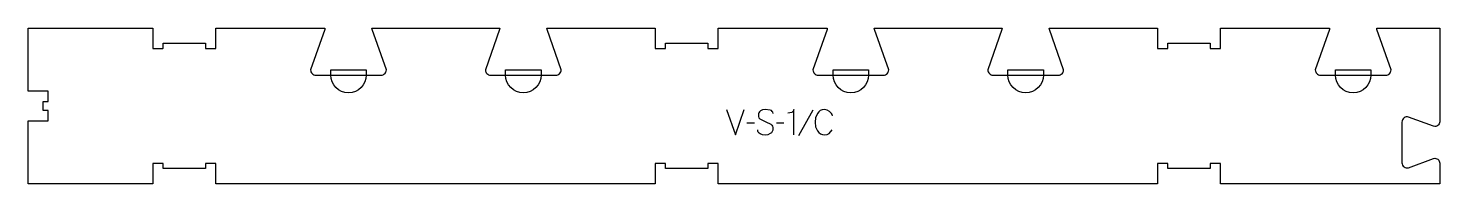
# Model space of a CAD drawing. Header units: millimetres. Extents: x -833 to 853, y -88 to 97.
import ezdxf

# ---------------------------------------------------------------- set-up
doc = ezdxf.new("R2010")
doc.units = ezdxf.units.MM
for name, color, linetype, true_color in [('1_ANYTOOL_1MMDEEP_LABELS_S', 2, 'Continuous', 0xffff00), ('4_ANYTOOL_CUTTHROUGH_OUTSI', 5, 'Continuous', 0x0000ff), ('5_ANYTOOL_HALF_MILL_9MM_IN', 3, 'Continuous', 0x00ff00)]:
    doc.layers.add(name, color=color, linetype=linetype, true_color=true_color)

msp = doc.modelspace()

# ---------------------------------------------------------------- linework, layer by layer
at = {"layer": '1_ANYTOOL_1MMDEEP_LABELS_S'}
for p, q in [((34.4, -16.1), (25.6, -16.2)), ((69.5, -16.1), (60.7, -16.2)), ((104.3, -0.5), (87.1, -31.2))]:
    msp.add_line(p, q, dxfattribs=at)
for points in [[(1.3, 0), (11.7, -30), (22.2, 0)], [(56.7, -4.6), (56.5, -3.2), (55.8, -2.1), (54.8, -1.2), (53.4, -0.6), (47.3, 0.3), (44.3, -0.1), (41.7, -1.5), (40.6, -2.5), (39.8, -3.7), (39.3, -5.1), (39.2, -6.7), (39.3, -8.3), (39.9, -9.7), (40.8, -10.8), (48.2, -14.6), (54.2, -17.5), (55.4, -18.5), (56.2, -19.7), (56.6, -21.2), (56.3, -24.7), (55.7, -26.2), (54.7, -27.5), (53.4, -28.5), (50.5, -29.9), (47.2, -30.3), (44.1, -30), (41.2, -28.8), (40, -27.9), (39.1, -26.8), (38.6, -25.6), (38.4, -24.1)], [(81.6, -30), (81.6, 0), (81.3, -1.1), (80.8, -2), (80, -2.8), (79, -3.4), (74.6, -4.3)]]:
    msp.add_lwpolyline(points, dxfattribs=at)
msp.add_lwpolyline([(127.9, -7.5, 0.131103), (124.2, -2.1), (121.4, -0.5), (118.1, 0), (115.5, -0.3), (113.2, -1.2), (111.3, -2.7), (109.7, -4.7), (107.6, -9.6), (106.9, -15), (107.6, -20.4), (109.8, -25.3), (111.4, -27.4), (113.4, -28.8), (115.7, -29.7), (118.4, -30), (121.3, -29.6), (123.6, -28.4), (127.2, -24.2)], format="xyb", dxfattribs=at)
at = {"layer": '4_ANYTOOL_CUTTHROUGH_OUTSI'}
msp.add_lwpolyline([(-478.6, 97.1), (-478.8, 95.7), (-495.7, 47.4), (-495.7, 47.3, 0.414214), (-489.5, 41.1), (-411.5, 41.1, 0.414214), (-405.2, 47.3), (-405.2, 47.4), (-422.1, 95.7), (-422.4, 97.1), (-269.7, 97.1), (-269.9, 95.7), (-286.8, 47.4), (-286.8, 47.3, 0.414214), (-280.6, 41.1), (-202.6, 41.1, 0.414214), (-196.3, 47.3), (-196.3, 47.4), (-213.2, 95.7), (-213.4, 97.1), (-84.2, 97.1), (-84.2, 73.3, 0.414214), (-84, 73.1), (-72, 73.1, 0.414214), (-71.7, 73.3), (-71.7, 79.1), (-21.2, 79.1), (-21.2, 73.3, 0.414214), (-21, 73.1), (-9, 73.1, 0.414214), (-8.7, 73.3), (-8.7, 97.1), (121.5, 97.1), (121.3, 95.7), (104.4, 47.4), (104.4, 47.3, 0.414214), (110.6, 41.1), (188.6, 41.1, 0.414214), (194.9, 47.3), (194.9, 47.4), (178, 95.7), (177.7, 97.1), (330.4, 97.1), (330.2, 95.7), (313.3, 47.4), (313.3, 47.3, 0.414214), (319.5, 41.1), (397.5, 41.1, 0.414214), (403.8, 47.3), (403.8, 47.4), (386.9, 95.7), (386.6, 97.1), (515.8, 97.1), (515.8, 73.3, 0.414214), (516.1, 73.1), (528.1, 73.1, 0.414214), (528.3, 73.3), (528.3, 79.1), (578.8, 79.1), (578.8, 73.3, 0.414214), (579.1, 73.1), (591.1, 73.1, 0.414214), (591.3, 73.3), (591.3, 97.1), (721.6, 97.1), (721.4, 95.7), (704.5, 47.4), (704.5, 47.3, 0.414214), (710.7, 41.1), (788.7, 41.1, 0.414214), (795, 47.3), (795, 47.4), (778.1, 95.7), (777.8, 97.1), (853.2, 97.1), (853.2, -14.4, -0.501976), (845.8, -19.9), (816, -8.9, 0.015611), (816, -8.9, 0.502397), (808, -14.9), (808, -63.4, 0.502397), (816, -69.3, 0.015604), (816, -69.3), (845.8, -58.3, -0.501976), (853.2, -63.9), (853.2, -88.4), (591.3, -88.4), (591.3, -64.7, 0.414214), (591.1, -64.4), (579.1, -64.4, 0.414214), (578.8, -64.7), (578.8, -70.4), (528.3, -70.4), (528.3, -64.7, 0.414214), (528.1, -64.4), (516.1, -64.4, 0.414214), (515.8, -64.7), (515.8, -88.4), (-8.7, -88.4), (-8.7, -64.7, 0.414214), (-9, -64.4), (-21, -64.4, 0.414214), (-21.2, -64.7), (-21.2, -70.4), (-71.7, -70.4), (-71.7, -64.7, 0.414214), (-72, -64.4), (-84, -64.4, 0.414214), (-84.2, -64.7), (-84.2, -88.4), (-608.8, -88.4), (-608.8, -64.7, 0.414214), (-609.1, -64.4), (-621.1, -64.4, 0.414214), (-621.3, -64.7), (-621.3, -70.4), (-671.8, -70.4), (-671.8, -64.7, 0.414214), (-672.1, -64.4), (-684.1, -64.4, 0.414214), (-684.3, -64.7), (-684.3, -88.4), (-833, -88.4), (-833, -13.4), (-809.2, -13.4, 0.414214), (-809, -13.2), (-809, -1.2, 0.414214), (-809.2, -0.9), (-815, -0.9), (-815, 9.6), (-809.2, 9.6, 0.414214), (-809, 9.8), (-809, 21.8, 0.414214), (-809.2, 22.1), (-833, 22.1), (-833, 97.1), (-684.3, 97.1), (-684.3, 73.3, 0.414214), (-684.1, 73.1), (-672.1, 73.1, 0.414214), (-671.8, 73.3), (-671.8, 79.1), (-621.3, 79.1), (-621.3, 73.3, 0.414214), (-621.1, 73.1), (-609.1, 73.1, 0.414214), (-608.8, 73.3), (-608.8, 97.1), (-496.1, 97.1)], format="xyb", close=True, dxfattribs=at)
at = {"layer": '5_ANYTOOL_HALF_MILL_9MM_IN'}
for points in [[(-429.2, 41.3, -1), (-471.7, 41.3), (-471.7, 47.6), (-429.2, 47.6)], [(-220.3, 41.3, -1), (-262.8, 41.3), (-262.8, 47.6), (-220.3, 47.6)], [(170.9, 41.3, -1), (128.4, 41.3), (128.4, 47.6), (170.9, 47.6)], [(379.8, 41.3, -1), (337.3, 41.3), (337.3, 47.6), (379.8, 47.6)], [(771, 41.3, -1), (728.5, 41.3), (728.5, 47.6), (771, 47.6)]]:
    msp.add_lwpolyline(points, format="xyb", close=True, dxfattribs=at)

doc.saveas('drawing.dxf')
